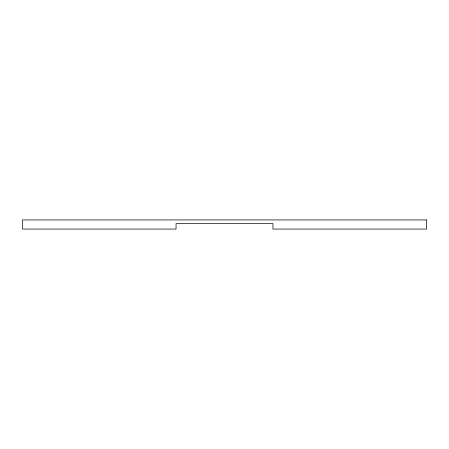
<?xml version="1.0" encoding="UTF-8"?>
<svg xmlns="http://www.w3.org/2000/svg" width="449" height="449" viewBox="0 0 449 449"><rect width="100%" height="100%" fill="white"/><g stroke="black" fill="none" stroke-linecap="round" stroke-linejoin="round"><path stroke-width="0.67" d="M426.55 219.931L22.45 219.931L22.45 229.069L176.047 229.069L176.047 223.585L272.953 223.585L272.953 229.069L426.55 229.069L426.55 219.931"/></g></svg>
